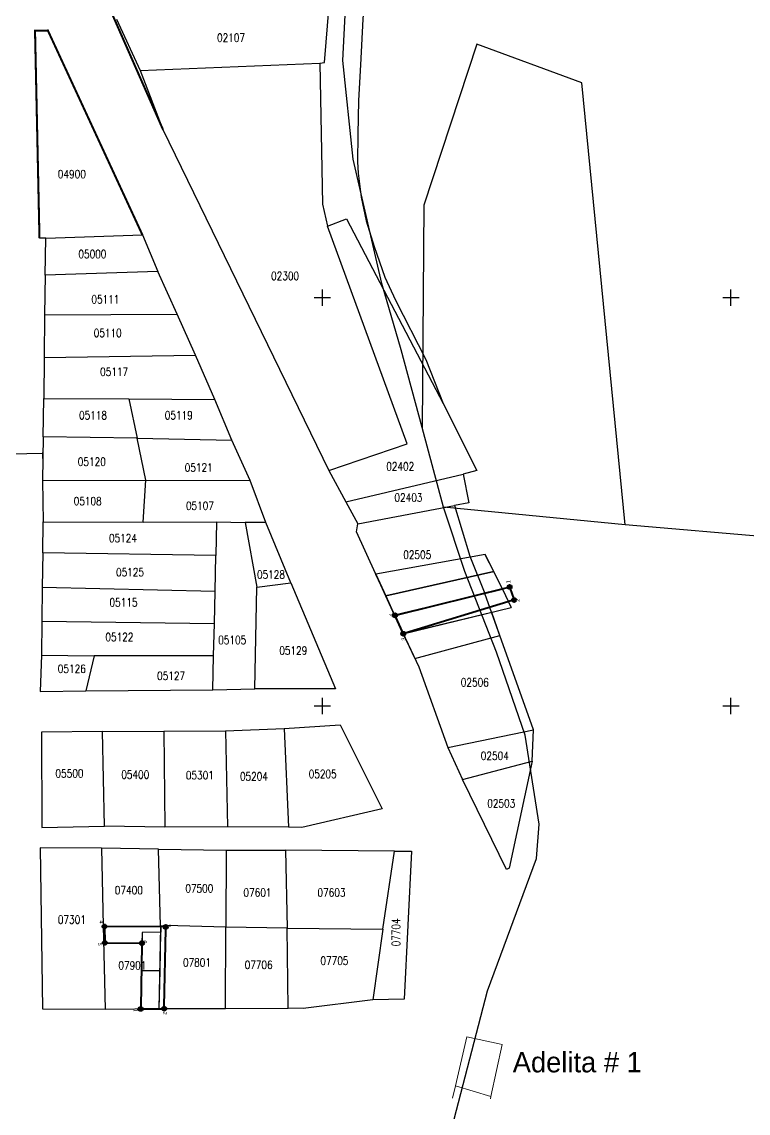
# Model space of a CAD drawing. Header units: metres. Extents: x 615331 to 657292, y 1301217 to 1321009.
# Drawn here: x 629549.1 to 629727, y 1319895.6 to 1320162.9 of the extents above; entities that cross this region are included whole.
import ezdxf
from ezdxf.enums import TextEntityAlignment as Align

# ---------------------------------------------------------------- set-up
doc = ezdxf.new("R2010")
doc.units = ezdxf.units.M
doc.header["$PDMODE"] = 32
doc.header["$PDSIZE"] = 0.5
for name, color, linetype in [('2', 1, 'Continuous'), ('42', 7, 'Continuous'), ('5', 7, 'Continuous'), ('7', 7, 'Continuous'), ('CVL_CUADCON_LIN', 8, 'Continuous')]:
    doc.layers.add(name, color=color, linetype=linetype)
for name, color, linetype, lineweight in [('Nivel 1', 7, 'Continuous', 0), ('Nivel 2', 7, 'Continuous', 0), ('Nivel 3', 7, 'Continuous', 0), ('Nivel 5', 7, 'Continuous', 0)]:
    doc.layers.add(name, color=color, linetype=linetype, lineweight=lineweight)
doc.styles.add('ROMANS', font='ROMANS', dxfattribs={"height": 0.2})
doc.styles.get("Standard").update_dxf_attribs({"font": 'arial.ttf'})
doc.styles.add('Style-INTL_ISO', font='INTL_ISO.shx')
doc.dimstyles.get("Standard").update_dxf_attribs({"dimtxt": 0.18, "dimasz": 0.18, "dimexe": 0.18, "dimexo": 0.0625, "dimgap": 0.09, "dimtad": 0, "dimtih": 1, "dimtoh": 1, "dimdec": 4, "dimzin": 0, "dimdsep": 46, "dimtxsty": 'Standard', "dimcen": 0.09, "dimadec": 0, "dimazin": 0, "dimtfac": 1, "dimtdec": 4, "dimtofl": 0, "dimtmove": 0, "dimatfit": 3, "dimfxl": 1, "dimtolj": 1, "dimtzin": 0, "dimarcsym": 0})

# ---------------------------------------------------------------- blocks, each defined once
blk = doc.blocks.new('COORD')
at = {"layer": '42', "color": 2, "linetype": 'Continuous'}
for p, q in [((-2, 0), (2, 0)), ((0, -2), (0, 2))]:
    blk.add_line(p, q, dxfattribs=at)
blk = doc.blocks.new('*D24')
at = {"color": 0, "linetype": 'Continuous', "lineweight": -2, "transparency": 16777216}
for p, q in [((629537.86, 1320055.55), (629537.82, 1320056.98)), ((629538.01, 1320056.81), (629545.51, 1320056.99)), ((629554.06, 1320057.2), (629546.56, 1320057.02)), ((629554.27, 1320055.95), (629554.24, 1320057.38))]:
    blk.add_line(p, q, dxfattribs=at)
at = {"color": 0, "linetype": 'Continuous', "transparency": 16777216}
for points in [[(629538, 1320056.84), (629538.01, 1320056.78), (629537.83, 1320056.8)], [(629554.06, 1320057.23), (629554.06, 1320057.17), (629554.24, 1320057.2)]]:
    blk.add_solid(points, dxfattribs=at)
at = {"layer": 'Defpoints', "color": 0, "linetype": 'Continuous', "transparency": 16777216}
for p in [(629554.24, 1320057.2), (629537.86, 1320055.49), (629554.27, 1320055.89)]:
    blk.add_point(p, dxfattribs=at)
at = {"color": 0, "linetype": 'Continuous', "transparency": 16777216, "insert": (629546.03, 1320057), "char_height": 0.18, "attachment_point": 5}
blk.add_mtext('\\A1;16.4205', dxfattribs=at)

msp = doc.modelspace()

# ---------------------------------------------------------------- linework, layer by layer
at = {"color": 6, "linetype": 'Continuous', "flags": 128}
msp.add_lwpolyline([(629635.78723, 1320027.64177), (629638.21112, 1320022.31755), (629664.65925, 1320028.22573), (629662.55467, 1320032.39462)], close=True, dxfattribs=at)
at = {"color": 4, "linetype": 'Continuous', "flags": 128}
for points in [[(629664.65925, 1320028.22573), (629662.55467, 1320032.39462)], [(629640.3864, 1320017.53941), (629638.21112, 1320022.31755)], [(629640.3864, 1320017.53941), (629666.82241, 1320023.94079)], [(629640.3864, 1320017.53941), (629665.8505, 1320023.70544)], [(629666.82241, 1320023.94079), (629668.94934, 1320019.41573)], [(629642.51334, 1320013.01435), (629668.94934, 1320019.41573)], [(629640.3864, 1320017.53941), (629642.51334, 1320013.01435)]]:
    msp.add_lwpolyline(points, dxfattribs=at)
at = {"color": 6, "linetype": 'Continuous', "flags": 128}
for points in [[(629664.65925, 1320028.22573), (629662.56369, 1320032.37677)], [(629638.21112, 1320022.31755), (629635.76652, 1320027.68727)], [(629638.21112, 1320022.31755), (629635.82867, 1320027.55075)]]:
    msp.add_lwpolyline(points, dxfattribs=at)
at = {"color": 2, "linetype": 'Continuous', "flags": 128}
msp.add_lwpolyline([(629638.21112, 1320022.31755), (629640.3864, 1320017.53941), (629666.82241, 1320023.94079), (629664.65925, 1320028.22573)], close=True, dxfattribs=at)
msp.add_lwpolyline([(629638.21112, 1320022.31755), (629640.3864, 1320017.53941), (629664.87858, 1320023.4701)], dxfattribs=at)
at = {"lineweight": 40}
for points in [[(629640.98036, 1320017.64349), (629668.06641, 1320024.35921)], [(629668.71438, 1320024.00664), (629669.49179, 1320021.74666)], [(629669.17609, 1320021.12828), (629642.99168, 1320013.15991)], [(629642.30905, 1320013.47071), (629640.69932, 1320017.06688)]]:
    msp.add_lwpolyline(points, dxfattribs=at)
at = {"color": 4, "linetype": 'Continuous', "flags": 128}
msp.add_lwpolyline([(629642.51334, 1320013.01435), (629645.37129, 1320006.93404), (629666.18659, 1320012.57101), (629664.16184, 1320018.25645)], close=True, dxfattribs=at)
at = {"color": 3}
for points in [[(629578.2117, 1319921.15141), (629583.9614, 1319921.21141), (629584.353, 1319941.20761), (629569.3535, 1319941.32731), (629569.44191, 1319937.36829), (629578.5325, 1319937.25281)], [(629583.1535, 1319941.21718), (629583.12824, 1319939.91529), (629578.5851, 1319939.89269), (629578.5325, 1319937.25281), (629569.44191, 1319937.36829), (629569.3535, 1319941.32731)], [(629578.39815, 1319930.50955), (629582.94781, 1319930.55712), (629583.12824, 1319939.91529), (629578.5851, 1319939.89269)], [(629578.2117, 1319921.15141), (629582.76147, 1319921.19889), (629582.94477, 1319930.55709), (629578.39815, 1319930.50955)]]:
    msp.add_lwpolyline(points, close=True, dxfattribs=at)
at = {"color": 6}
msp.add_lwpolyline([(629578.21172, 1319921.15145), (629583.96142, 1319921.21145), (629584.35302, 1319941.20765), (629569.35352, 1319941.32735), (629569.44282, 1319937.32835), (629578.53252, 1319937.25285)], close=True, dxfattribs=at)
at = {"color": 3}
msp.add_lwpolyline([(629582.76147, 1319921.19889), (629583.1535, 1319941.21718)], dxfattribs=at)
at = {"lineweight": 40}
for centre in [(629668.55174, 1320024.47945), (629669.65444, 1320021.27385), (629640.49504, 1320017.52325), (629642.51334, 1320013.01435)]:
    msp.add_circle(centre, 0.5, dxfattribs=at)
for p in [(629668.55174, 1320024.47945), (629669.65444, 1320021.27385), (629640.49504, 1320017.52325), (629642.51334, 1320013.01435)]:
    msp.add_point(p)
at = {"layer": '2', "color": 1, "linetype": 'Continuous'}
for p, q in [((629623.2244, 1320152.91041), (629624.3554, 1320166.91041)), ((629572.2674, 1320163.54141), (629578.0514, 1320150.95941)), ((629578.0514, 1320150.95941), (629622.0554, 1320152.75641)), ((629622.0554, 1320152.75641), (629623.2244, 1320152.91041)), ((629622.0554, 1320152.75641), (629622.7604, 1320118.24141)), ((629578.0514, 1320150.95941), (629583.6754, 1320136.48441)), ((629583.6754, 1320136.48441), (629624.2914, 1320052.99741)), ((629622.7604, 1320118.24141), (629623.9554, 1320112.81641)), ((629623.9554, 1320112.81641), (629628.5864, 1320114.62541)), ((629643.4734, 1320059.48941), (629623.9554, 1320112.81641)), ((629628.5864, 1320114.62541), (629652.3074, 1320069.38241)), ((629555.0024, 1320109.88641), (629578.6294, 1320110.71541)), ((629578.6294, 1320110.71541), (629582.3984, 1320101.71341)), ((629554.8084, 1320100.82041), (629555.0024, 1320109.88641)), ((629554.8084, 1320100.82041), (629554.6634, 1320091.15741)), ((629582.3984, 1320101.71341), (629554.8084, 1320100.82041)), ((629587.1264, 1320091.27041), (629582.3984, 1320101.71341)), ((629554.6634, 1320091.15741), (629587.1264, 1320091.27041)), ((629591.6024, 1320081.27441), (629587.1264, 1320091.27041)), ((629554.6634, 1320091.15741), (629554.5644, 1320080.69641)), ((629554.5644, 1320080.69641), (629554.5184, 1320070.63541)), ((629554.5644, 1320080.69641), (629591.6024, 1320081.27441)), ((629596.3784, 1320070.38241), (629591.6024, 1320081.27441)), ((629554.3744, 1320061.27041), (629554.5184, 1320070.63541)), ((629554.5184, 1320070.63541), (629575.3474, 1320070.55841)), ((629575.3474, 1320070.55841), (629577.3864, 1320060.90241)), ((629575.3474, 1320070.55841), (629596.3784, 1320070.38241)), ((629600.5494, 1320060.43541), (629596.3784, 1320070.38241)), ((629652.3074, 1320069.38241), (629660.5134, 1320052.97341)), ((629652.39723, 1320044.00708), (629647.17823, 1320063.54808)), ((629554.3744, 1320061.27041), (629554.1724, 1320050.51141)), ((629577.3864, 1320060.90241), (629554.3744, 1320061.27041)), ((629577.3864, 1320060.90241), (629600.5494, 1320060.43541)), ((629579.4724, 1320050.64941), (629577.3864, 1320060.90241)), ((629605.0264, 1320050.53941), (629600.5494, 1320060.43541)), ((629624.2914, 1320052.99741), (629643.4734, 1320059.48941)), ((629624.2914, 1320052.99741), (629628.4224, 1320045.29141)), ((629628.4224, 1320045.29141), (629657.2074, 1320052.11541)), ((629660.5134, 1320052.97341), (629657.2074, 1320052.11541)), ((629657.2074, 1320052.11541), (629658.5474, 1320045.09741)), ((629554.1724, 1320050.51141), (629579.4724, 1320050.64941)), ((629554.1724, 1320050.51141), (629554.3294, 1320040.40041)), ((629578.8164, 1320040.33641), (629579.4724, 1320050.64941)), ((629579.4724, 1320050.64941), (629605.0264, 1320050.53941)), ((629608.8914, 1320040.29141), (629605.0264, 1320050.53941)), ((629628.4224, 1320045.29141), (629631.3944, 1320039.92241)), ((629631.3944, 1320039.92241), (629655.0894, 1320044.43741)), ((629696.88323, 1320039.71808), (629652.39723, 1320044.00708)), ((629658.5474, 1320045.09741), (629655.0894, 1320044.43741)), ((629655.0894, 1320044.43741), (629658.7924, 1320031.99841)), ((629554.2444, 1320032.82941), (629554.3294, 1320040.40041)), ((629554.3294, 1320040.40041), (629578.8164, 1320040.33641)), ((629578.8164, 1320040.33641), (629596.8004, 1320040.39941)), ((629596.8004, 1320040.39941), (629596.6104, 1320032.17941)), ((629596.8004, 1320040.39941), (629603.8104, 1320040.22441)), ((629608.8914, 1320040.29141), (629603.8104, 1320040.22441)), ((629603.8104, 1320040.22441), (629606.6844, 1320024.39541)), ((629614.9704, 1320025.51941), (629608.8914, 1320040.29141)), ((629631.0814, 1320037.97841), (629631.3944, 1320039.92241)), ((629640.3864, 1320017.53941), (629631.0814, 1320037.97841)), ((630974.69323, 1319927.96008), (629696.88323, 1320039.71808)), ((629554.2444, 1320032.82941), (629554.0534, 1320024.46041)), ((629596.6104, 1320032.17941), (629554.2444, 1320032.82941)), ((629596.4184, 1320023.46241), (629596.6104, 1320032.17941)), ((629658.7924, 1320031.99841), (629662.5094, 1320022.89641)), ((629554.0534, 1320024.46041), (629554.0154, 1320016.09241)), ((629554.0534, 1320024.46041), (629596.4184, 1320023.46241)), ((629606.6844, 1320024.39541), (629614.9704, 1320025.51941)), ((629596.2804, 1320015.49241), (629596.4184, 1320023.46241)), ((629606.1644, 1319999.53841), (629606.6844, 1320024.39541)), ((629662.5094, 1320022.89641), (629640.3864, 1320017.53941)), ((629674.3974, 1319989.51541), (629662.5094, 1320022.89641)), ((629640.3864, 1320017.53941), (629646.3234, 1320004.90841)), ((629554.0154, 1320016.09241), (629553.9264, 1320007.77441)), ((629554.0154, 1320016.09241), (629596.2804, 1320015.49241)), ((629596.0414, 1320007.62241), (629596.2804, 1320015.49241)), ((629553.9264, 1320007.77441), (629566.8294, 1320007.61941)), ((629566.8294, 1320007.61941), (629564.7584, 1319999.04541)), ((629596.0414, 1320007.62241), (629566.8294, 1320007.61941)), ((629595.8504, 1319999.30341), (629596.0414, 1320007.62241)), ((629646.3234, 1320004.90841), (629653.4464, 1319985.15941)), ((629564.7584, 1319999.04541), (629595.8504, 1319999.30341)), ((629595.8504, 1319999.30341), (629606.1644, 1319999.53841)), ((629598.9544, 1319989.25241), (629613.3344, 1319989.85041)), ((629613.3344, 1319989.85041), (629614.3924, 1319965.64741)), ((629568.8784, 1319989.04841), (629583.9164, 1319989.15041)), ((629569.3314, 1319965.88841), (629568.8784, 1319989.04841)), ((629583.9164, 1319989.15041), (629598.9544, 1319989.25241)), ((629583.9164, 1319989.15041), (629584.1644, 1319965.69141)), ((629598.9544, 1319989.25241), (629599.4564, 1319965.74441)), ((629653.4464, 1319985.15941), (629674.3974, 1319989.51541)), ((629674.0574, 1319981.84341), (629674.3974, 1319989.51541)), ((629653.4464, 1319985.15941), (629657.0184, 1319977.35141)), ((629657.0184, 1319977.35141), (629674.0574, 1319981.84341)), ((629584.1644, 1319965.69141), (629569.3314, 1319965.88841)), ((629599.4564, 1319965.74441), (629584.1644, 1319965.69141)), ((629614.3924, 1319965.64741), (629599.4564, 1319965.74441)), ((629568.5954, 1319960.50641), (629569.0674, 1319941.53141)), ((629582.6154, 1319960.25641), (629568.5954, 1319960.50641)), ((629583.0884, 1319941.43041), (629582.6154, 1319960.25641)), ((629582.6154, 1319960.25641), (629599.1254, 1319960.01541)), ((629599.1254, 1319960.01541), (629599.0394, 1319941.13741)), ((629599.1254, 1319960.01541), (629613.7054, 1319960.01641)), ((629613.7054, 1319960.01641), (629614.0754, 1319940.89141)), ((629640.3254, 1319959.81041), (629613.7054, 1319960.01641)), ((629637.4944, 1319940.67341), (629640.3254, 1319959.81041)), ((629663.13923, 1319925.61508), (629675.10423, 1319957.97608)), ((629569.0674, 1319941.53141), (629583.0884, 1319941.43041)), ((629569.0674, 1319941.53141), (629569.4814, 1319921.06041)), ((629584.3594, 1319941.53441), (629583.0884, 1319941.43041)), ((629583.9614, 1319921.21141), (629584.3594, 1319941.53441)), ((629599.0394, 1319941.13741), (629584.3594, 1319941.53441)), ((629598.9984, 1319921.21341), (629599.0394, 1319941.13741)), ((629614.0754, 1319940.89141), (629599.0394, 1319941.13741)), ((629614.3424, 1319921.36641), (629614.0754, 1319940.89141)), ((629614.0754, 1319940.89141), (629637.4944, 1319940.67341)), ((629637.4944, 1319940.67341), (629635.0784, 1319923.38141)), ((629654.97923, 1319894.15308), (629663.13923, 1319925.61508)), ((629635.0784, 1319923.38141), (629617.9994, 1319921.23041)), ((629569.4814, 1319921.06041), (629583.9614, 1319921.21141)), ((629583.9614, 1319921.21141), (629598.9984, 1319921.21341)), ((629598.9984, 1319921.21341), (629614.3424, 1319921.36641)), ((629617.9994, 1319921.23041), (629614.3424, 1319921.36641))]:
    msp.add_line(p, q, dxfattribs=at)
for points in [[(629647.17823, 1320063.54808), (629641.96423, 1320082.58008), (629637.27623, 1320098.81908), (629630.20323, 1320129.27908), (629627.74623, 1320153.41308), (629628.85923, 1320175.79108), (629635.24123, 1320207.35408), (629644.43823, 1320236.13908), (629653.64823, 1320262.89108), (629659.85023, 1320284.03008), (629672.06423, 1320317.15608), (629683.99023, 1320355.11008), (629698.16823, 1320397.90908), (629718.37523, 1320450.40608), (629778.20423, 1320611.96108)], [(629638.7334, 1320244.96141), (629650.6264, 1320246.09841), (629646.5564, 1320233.68241), (629643.8734, 1320224.65741), (629641.1324, 1320214.13841), (629638.7014, 1320204.51641), (629636.5144, 1320192.85341), (629635.2034, 1320184.08241), (629633.8424, 1320175.26141), (629633.2124, 1320170.82641), (629632.6204, 1320163.55241), (629632.0614, 1320152.34341), (629631.5134, 1320143.57541), (629631.4244, 1320135.25641), (629631.2924, 1320128.58141), (629631.4314, 1320125.79241), (629632.2174, 1320119.91841), (629633.4104, 1320114.14441), (629635.3634, 1320107.87541), (629637.9704, 1320100.36341), (629640.6374, 1320094.69441), (629648.0394, 1320080.17541), (629652.3074, 1320069.38241)], [(629555.0024, 1320109.88641), (629553.4284, 1320109.93041), (629552.3394, 1320160.73241), (629555.4894, 1320160.74341), (629578.6294, 1320110.71541)], [(629696.88323, 1320039.71808), (629686.21323, 1320147.94308), (629660.48823, 1320157.43708), (629647.55723, 1320117.95108), (629647.17823, 1320063.54808)], [(629675.10423, 1319957.97608), (629675.80723, 1319966.37008), (629672.35123, 1319988.21008), (629665.34923, 1320008.50108), (629657.58823, 1320028.28008), (629652.39723, 1320044.00708)], [(629614.9704, 1320025.51941), (629625.8764, 1319999.55741), (629606.1644, 1319999.53841)], [(629553.9264, 1320007.77441), (629553.6314, 1319998.85741), (629564.7584, 1319999.04541)], [(629613.3344, 1319989.85041), (629627.0554, 1319990.74541), (629637.3754, 1319970.16041), (629617.6434, 1319965.60841), (629614.3924, 1319965.64741)], [(629568.8784, 1319989.04841), (629553.8904, 1319988.89641), (629554.0384, 1319965.58641), (629569.3314, 1319965.88841)], [(629674.0574, 1319981.84341), (629668.4514, 1319955.62441), (629667.7894, 1319955.27341), (629657.0184, 1319977.35141)], [(629568.5954, 1319960.50641), (629553.6084, 1319960.55441), (629554.1904, 1319921.15741), (629569.4814, 1319921.06041)], [(629640.3254, 1319959.81041), (629644.5424, 1319959.77541), (629642.6994, 1319923.55741), (629635.0784, 1319923.38141)]]:
    msp.add_lwpolyline(points, dxfattribs=at)
at = {"layer": 'CVL_CUADCON_LIN', "color": 2, "ltscale": 0.5, "const_width": 0.5, "flags": 128}
for points in [[(629560.43472, 1320189.30704), (629583.6754, 1320136.48441)], [(629578.6294, 1320110.71541), (629555.4894, 1320160.74341), (629552.3394, 1320160.73241), (629553.4284, 1320109.93041)]]:
    msp.add_lwpolyline(points, dxfattribs=at)
at = {"layer": 'CVL_CUADCON_LIN', "color": 2, "ltscale": 0.5, "flags": 128}
msp.add_lwpolyline([(629668.55174, 1320024.47945), (629669.65444, 1320021.27385), (629642.51334, 1320013.01435), (629640.49504, 1320017.52325)], close=True, dxfattribs=at)
at = {"layer": 'CVL_CUADCON_LIN', "color": 2, "lineweight": 40, "ltscale": 0.5, "flags": 128}
for points in [[(629569.36467, 1319940.82743), (629569.43164, 1319937.82818)], [(629583.85302, 1319941.2116), (629569.85349, 1319941.32332)], [(629583.97119, 1319921.71131), (629584.34321, 1319940.7077)], [(629569.94279, 1319937.32416), (629578.03252, 1319937.25696)], [(629578.52254, 1319936.75291), (629578.22166, 1319921.65131)], [(629578.71168, 1319921.15662), (629583.46143, 1319921.20619)]]:
    msp.add_lwpolyline(points, dxfattribs=at)
at = {"layer": 'CVL_CUADCON_LIN', "color": 2, "lineweight": 40, "ltscale": 0.5}
for centre in [(629569.3535, 1319941.32731), (629584.353, 1319941.20761), (629569.4428, 1319937.32831), (629578.5325, 1319937.25281), (629578.2117, 1319921.15141), (629583.9614, 1319921.21141)]:
    msp.add_circle(centre, 0.5, dxfattribs=at)
at = {"layer": 'CVL_CUADCON_LIN', "color": 2, "ltscale": 0.5}
for p in [(629569.3535, 1319941.32731), (629584.353, 1319941.20761), (629569.4428, 1319937.32831), (629578.5325, 1319937.25281), (629578.2117, 1319921.15141), (629583.9614, 1319921.21141)]:
    msp.add_point(p, dxfattribs=at)
at = {"layer": 'Nivel 1', "color": 1, "linetype": 'Continuous', "lineweight": 13}
for p, q in [((629655.2914, 1319902.32941), (629658.0964, 1319914.31841)), ((629655.2914, 1319902.32941), (629658.0964, 1319914.31841)), ((629658.0964, 1319914.31841), (629666.0204, 1319912.56241)), ((629658.0964, 1319914.31841), (629666.0204, 1319912.56241)), ((629666.7154, 1319912.40941), (629663.9904, 1319899.73441)), ((629666.7154, 1319912.40941), (629663.9904, 1319899.73441)), ((629666.0204, 1319912.56241), (629666.7154, 1319912.40941)), ((629666.0204, 1319912.56241), (629666.7154, 1319912.40941)), ((629654.6004, 1319899.27241), (629655.2914, 1319902.32941)), ((629654.6004, 1319899.27241), (629655.2914, 1319902.32941)), ((629663.9904, 1319899.73441), (629655.2914, 1319902.32941)), ((629663.9904, 1319899.73441), (629655.2914, 1319902.32941)), ((629663.9904, 1319899.73441), (629663.8904, 1319899.14141)), ((629663.9904, 1319899.73441), (629663.8904, 1319899.14141))]:
    msp.add_line(p, q, dxfattribs=at)
at = {"layer": 'Nivel 2', "color": 1, "linetype": 'Continuous', "lineweight": -3}
for p, q in [((629623.2244, 1320152.91041), (629624.3554, 1320166.91041)), ((629623.2244, 1320152.91041), (629624.3554, 1320166.91041)), ((629572.2674, 1320163.54141), (629578.0514, 1320150.95941)), ((629572.2674, 1320163.54141), (629578.0514, 1320150.95941)), ((629578.0514, 1320150.95941), (629622.0554, 1320152.75641)), ((629578.0514, 1320150.95941), (629622.0554, 1320152.75641)), ((629622.0554, 1320152.75641), (629623.2244, 1320152.91041)), ((629622.0554, 1320152.75641), (629623.2244, 1320152.91041)), ((629622.0554, 1320152.75641), (629622.7604, 1320118.24141)), ((629622.0554, 1320152.75641), (629622.7604, 1320118.24141)), ((629578.0514, 1320150.95941), (629583.6754, 1320136.48441)), ((629578.0514, 1320150.95941), (629583.6754, 1320136.48441)), ((629583.6754, 1320136.48441), (629624.2914, 1320052.99741)), ((629583.6754, 1320136.48441), (629624.2914, 1320052.99741)), ((629622.7604, 1320118.24141), (629623.9554, 1320112.81641)), ((629622.7604, 1320118.24141), (629623.9554, 1320112.81641)), ((629623.9554, 1320112.81641), (629628.5864, 1320114.62541)), ((629623.9554, 1320112.81641), (629628.5864, 1320114.62541)), ((629643.4734, 1320059.48941), (629623.9554, 1320112.81641)), ((629643.4734, 1320059.48941), (629623.9554, 1320112.81641)), ((629628.5864, 1320114.62541), (629652.3074, 1320069.38241)), ((629628.5864, 1320114.62541), (629652.3074, 1320069.38241)), ((629555.0024, 1320109.88641), (629578.6294, 1320110.71541)), ((629555.0024, 1320109.88641), (629578.6294, 1320110.71541)), ((629578.6294, 1320110.71541), (629582.3984, 1320101.71341)), ((629578.6294, 1320110.71541), (629582.3984, 1320101.71341)), ((629554.8084, 1320100.82041), (629555.0024, 1320109.88641)), ((629554.8084, 1320100.82041), (629555.0024, 1320109.88641)), ((629554.8084, 1320100.82041), (629554.6634, 1320091.15741)), ((629554.8084, 1320100.82041), (629554.6634, 1320091.15741)), ((629582.3984, 1320101.71341), (629554.8084, 1320100.82041)), ((629582.3984, 1320101.71341), (629554.8084, 1320100.82041)), ((629587.1264, 1320091.27041), (629582.3984, 1320101.71341)), ((629587.1264, 1320091.27041), (629582.3984, 1320101.71341)), ((629554.6634, 1320091.15741), (629587.1264, 1320091.27041)), ((629554.6634, 1320091.15741), (629587.1264, 1320091.27041)), ((629591.6024, 1320081.27441), (629587.1264, 1320091.27041)), ((629591.6024, 1320081.27441), (629587.1264, 1320091.27041)), ((629554.6634, 1320091.15741), (629554.5644, 1320080.69641)), ((629554.6634, 1320091.15741), (629554.5644, 1320080.69641)), ((629554.5644, 1320080.69641), (629554.5184, 1320070.63541)), ((629554.5644, 1320080.69641), (629554.5184, 1320070.63541)), ((629554.5644, 1320080.69641), (629591.6024, 1320081.27441)), ((629554.5644, 1320080.69641), (629591.6024, 1320081.27441)), ((629596.3784, 1320070.38241), (629591.6024, 1320081.27441)), ((629596.3784, 1320070.38241), (629591.6024, 1320081.27441)), ((629554.3744, 1320061.27041), (629554.5184, 1320070.63541)), ((629554.3744, 1320061.27041), (629554.5184, 1320070.63541)), ((629554.5184, 1320070.63541), (629575.3474, 1320070.55841)), ((629554.5184, 1320070.63541), (629575.3474, 1320070.55841)), ((629575.3474, 1320070.55841), (629596.3784, 1320070.38241)), ((629575.3474, 1320070.55841), (629577.3864, 1320060.90241)), ((629575.3474, 1320070.55841), (629596.3784, 1320070.38241)), ((629575.3474, 1320070.55841), (629577.3864, 1320060.90241)), ((629600.5494, 1320060.43541), (629596.3784, 1320070.38241)), ((629600.5494, 1320060.43541), (629596.3784, 1320070.38241)), ((629652.3074, 1320069.38241), (629660.5134, 1320052.97341)), ((629652.3074, 1320069.38241), (629660.5134, 1320052.97341)), ((629554.3744, 1320061.27041), (629554.1724, 1320050.51141)), ((629554.3744, 1320061.27041), (629554.1724, 1320050.51141)), ((629577.3864, 1320060.90241), (629554.3744, 1320061.27041)), ((629577.3864, 1320060.90241), (629554.3744, 1320061.27041)), ((629579.4724, 1320050.64941), (629577.3864, 1320060.90241)), ((629577.3864, 1320060.90241), (629600.5494, 1320060.43541)), ((629579.4724, 1320050.64941), (629577.3864, 1320060.90241)), ((629577.3864, 1320060.90241), (629600.5494, 1320060.43541)), ((629605.0264, 1320050.53941), (629600.5494, 1320060.43541)), ((629605.0264, 1320050.53941), (629600.5494, 1320060.43541)), ((629624.2914, 1320052.99741), (629643.4734, 1320059.48941)), ((629624.2914, 1320052.99741), (629643.4734, 1320059.48941)), ((629624.2914, 1320052.99741), (629628.4224, 1320045.29141)), ((629624.2914, 1320052.99741), (629628.4224, 1320045.29141)), ((629628.4224, 1320045.29141), (629657.2074, 1320052.11541)), ((629628.4224, 1320045.29141), (629657.2074, 1320052.11541)), ((629660.5134, 1320052.97341), (629657.2074, 1320052.11541)), ((629660.5134, 1320052.97341), (629657.2074, 1320052.11541)), ((629657.2074, 1320052.11541), (629658.5474, 1320045.09741)), ((629657.2074, 1320052.11541), (629658.5474, 1320045.09741)), ((629554.1724, 1320050.51141), (629579.4724, 1320050.64941)), ((629554.1724, 1320050.51141), (629579.4724, 1320050.64941)), ((629554.1724, 1320050.51141), (629554.3294, 1320040.40041)), ((629554.1724, 1320050.51141), (629554.3294, 1320040.40041)), ((629578.8164, 1320040.33641), (629579.4724, 1320050.64941)), ((629578.8164, 1320040.33641), (629579.4724, 1320050.64941)), ((629579.4724, 1320050.64941), (629605.0264, 1320050.53941)), ((629579.4724, 1320050.64941), (629605.0264, 1320050.53941)), ((629608.8914, 1320040.29141), (629605.0264, 1320050.53941)), ((629608.8914, 1320040.29141), (629605.0264, 1320050.53941)), ((629628.4224, 1320045.29141), (629631.3944, 1320039.92241)), ((629628.4224, 1320045.29141), (629631.3944, 1320039.92241)), ((629631.3944, 1320039.92241), (629655.0894, 1320044.43741)), ((629631.3944, 1320039.92241), (629655.0894, 1320044.43741)), ((629658.5474, 1320045.09741), (629655.0894, 1320044.43741)), ((629658.5474, 1320045.09741), (629655.0894, 1320044.43741)), ((629655.0894, 1320044.43741), (629658.7924, 1320031.99841)), ((629655.0894, 1320044.43741), (629658.7924, 1320031.99841)), ((629554.2444, 1320032.82941), (629554.3294, 1320040.40041)), ((629554.2444, 1320032.82941), (629554.3294, 1320040.40041)), ((629554.3294, 1320040.40041), (629578.8164, 1320040.33641)), ((629554.3294, 1320040.40041), (629578.8164, 1320040.33641)), ((629578.8164, 1320040.33641), (629596.8004, 1320040.39941)), ((629578.8164, 1320040.33641), (629596.8004, 1320040.39941)), ((629596.8004, 1320040.39941), (629596.6104, 1320032.17941)), ((629596.8004, 1320040.39941), (629596.6104, 1320032.17941)), ((629596.8004, 1320040.39941), (629603.8104, 1320040.22441)), ((629596.8004, 1320040.39941), (629603.8104, 1320040.22441)), ((629608.8914, 1320040.29141), (629603.8104, 1320040.22441)), ((629608.8914, 1320040.29141), (629603.8104, 1320040.22441)), ((629603.8104, 1320040.22441), (629606.6844, 1320024.39541)), ((629603.8104, 1320040.22441), (629606.6844, 1320024.39541)), ((629614.9704, 1320025.51941), (629608.8914, 1320040.29141)), ((629614.9704, 1320025.51941), (629608.8914, 1320040.29141)), ((629631.0814, 1320037.97841), (629631.3944, 1320039.92241)), ((629631.0814, 1320037.97841), (629631.3944, 1320039.92241)), ((629640.3864, 1320017.53941), (629631.0814, 1320037.97841)), ((629640.3864, 1320017.53941), (629631.0814, 1320037.97841)), ((629554.2444, 1320032.82941), (629554.0534, 1320024.46041)), ((629554.2444, 1320032.82941), (629554.0534, 1320024.46041)), ((629596.6104, 1320032.17941), (629554.2444, 1320032.82941)), ((629596.6104, 1320032.17941), (629554.2444, 1320032.82941)), ((629596.4184, 1320023.46241), (629596.6104, 1320032.17941)), ((629596.4184, 1320023.46241), (629596.6104, 1320032.17941)), ((629658.7924, 1320031.99841), (629662.5094, 1320022.89641)), ((629554.0534, 1320024.46041), (629554.0154, 1320016.09241)), ((629554.0534, 1320024.46041), (629554.0154, 1320016.09241)), ((629554.0534, 1320024.46041), (629596.4184, 1320023.46241)), ((629554.0534, 1320024.46041), (629596.4184, 1320023.46241)), ((629606.6844, 1320024.39541), (629614.9704, 1320025.51941)), ((629606.6844, 1320024.39541), (629614.9704, 1320025.51941)), ((629596.2804, 1320015.49241), (629596.4184, 1320023.46241)), ((629596.2804, 1320015.49241), (629596.4184, 1320023.46241)), ((629606.1644, 1319999.53841), (629606.6844, 1320024.39541)), ((629606.1644, 1319999.53841), (629606.6844, 1320024.39541)), ((629662.5094, 1320022.89641), (629640.3864, 1320017.53941)), ((629662.5094, 1320022.89641), (629640.3864, 1320017.53941)), ((629674.3974, 1319989.51541), (629662.5094, 1320022.89641)), ((629674.3974, 1319989.51541), (629662.5094, 1320022.89641)), ((629640.3864, 1320017.53941), (629646.3234, 1320004.90841)), ((629640.3864, 1320017.53941), (629646.3234, 1320004.90841)), ((629554.0154, 1320016.09241), (629553.9264, 1320007.77441)), ((629554.0154, 1320016.09241), (629553.9264, 1320007.77441)), ((629554.0154, 1320016.09241), (629596.2804, 1320015.49241)), ((629554.0154, 1320016.09241), (629596.2804, 1320015.49241)), ((629596.0414, 1320007.62241), (629596.2804, 1320015.49241)), ((629596.0414, 1320007.62241), (629596.2804, 1320015.49241)), ((629553.9264, 1320007.77441), (629566.8294, 1320007.61941)), ((629553.9264, 1320007.77441), (629566.8294, 1320007.61941)), ((629566.8294, 1320007.61941), (629564.7584, 1319999.04541)), ((629566.8294, 1320007.61941), (629564.7584, 1319999.04541)), ((629596.0414, 1320007.62241), (629566.8294, 1320007.61941)), ((629596.0414, 1320007.62241), (629566.8294, 1320007.61941)), ((629595.8504, 1319999.30341), (629596.0414, 1320007.62241)), ((629595.8504, 1319999.30341), (629596.0414, 1320007.62241)), ((629646.3234, 1320004.90841), (629653.4464, 1319985.15941)), ((629646.3234, 1320004.90841), (629653.4464, 1319985.15941)), ((629564.7584, 1319999.04541), (629595.8504, 1319999.30341)), ((629564.7584, 1319999.04541), (629595.8504, 1319999.30341)), ((629595.8504, 1319999.30341), (629606.1644, 1319999.53841)), ((629595.8504, 1319999.30341), (629606.1644, 1319999.53841)), ((629598.9544, 1319989.25241), (629613.3344, 1319989.85041)), ((629598.9544, 1319989.25241), (629613.3344, 1319989.85041)), ((629613.3344, 1319989.85041), (629614.3924, 1319965.64741)), ((629613.3344, 1319989.85041), (629614.3924, 1319965.64741)), ((629568.8784, 1319989.04841), (629583.9164, 1319989.15041)), ((629568.8784, 1319989.04841), (629583.9164, 1319989.15041)), ((629569.3314, 1319965.88841), (629568.8784, 1319989.04841)), ((629569.3314, 1319965.88841), (629568.8784, 1319989.04841)), ((629583.9164, 1319989.15041), (629598.9544, 1319989.25241)), ((629583.9164, 1319989.15041), (629598.9544, 1319989.25241)), ((629583.9164, 1319989.15041), (629584.1644, 1319965.69141)), ((629583.9164, 1319989.15041), (629584.1644, 1319965.69141)), ((629598.9544, 1319989.25241), (629599.4564, 1319965.74441)), ((629598.9544, 1319989.25241), (629599.4564, 1319965.74441)), ((629653.4464, 1319985.15941), (629674.3974, 1319989.51541)), ((629653.4464, 1319985.15941), (629674.3974, 1319989.51541)), ((629674.0574, 1319981.84341), (629674.3974, 1319989.51541)), ((629674.0574, 1319981.84341), (629674.3974, 1319989.51541)), ((629653.4464, 1319985.15941), (629657.0184, 1319977.35141)), ((629653.4464, 1319985.15941), (629657.0184, 1319977.35141)), ((629657.0184, 1319977.35141), (629674.0574, 1319981.84341)), ((629657.0184, 1319977.35141), (629674.0574, 1319981.84341)), ((629584.1644, 1319965.69141), (629569.3314, 1319965.88841)), ((629584.1644, 1319965.69141), (629569.3314, 1319965.88841)), ((629599.4564, 1319965.74441), (629584.1644, 1319965.69141)), ((629599.4564, 1319965.74441), (629584.1644, 1319965.69141)), ((629614.3924, 1319965.64741), (629599.4564, 1319965.74441)), ((629614.3924, 1319965.64741), (629599.4564, 1319965.74441)), ((629582.6154, 1319960.25641), (629568.5954, 1319960.50641)), ((629568.5954, 1319960.50641), (629569.0674, 1319941.53141)), ((629582.6154, 1319960.25641), (629568.5954, 1319960.50641)), ((629568.5954, 1319960.50641), (629569.0674, 1319941.53141)), ((629582.6154, 1319960.25641), (629599.1254, 1319960.01541)), ((629583.0884, 1319941.43041), (629582.6154, 1319960.25641)), ((629582.6154, 1319960.25641), (629599.1254, 1319960.01541)), ((629583.0884, 1319941.43041), (629582.6154, 1319960.25641)), ((629599.1254, 1319960.01541), (629599.0394, 1319941.13741)), ((629599.1254, 1319960.01541), (629599.0394, 1319941.13741)), ((629599.1254, 1319960.01541), (629613.7054, 1319960.01641)), ((629599.1254, 1319960.01541), (629613.7054, 1319960.01641)), ((629640.3254, 1319959.81041), (629613.7054, 1319960.01641)), ((629613.7054, 1319960.01641), (629614.0754, 1319940.89141)), ((629640.3254, 1319959.81041), (629613.7054, 1319960.01641)), ((629613.7054, 1319960.01641), (629614.0754, 1319940.89141)), ((629637.4944, 1319940.67341), (629640.3254, 1319959.81041)), ((629637.4944, 1319940.67341), (629640.3254, 1319959.81041)), ((629569.0674, 1319941.53141), (629569.4814, 1319921.06041)), ((629569.0674, 1319941.53141), (629583.0884, 1319941.43041)), ((629569.0674, 1319941.53141), (629569.4814, 1319921.06041)), ((629569.0674, 1319941.53141), (629583.0884, 1319941.43041)), ((629584.3594, 1319941.53441), (629583.0884, 1319941.43041)), ((629584.3594, 1319941.53441), (629583.0884, 1319941.43041)), ((629583.9614, 1319921.21141), (629584.3594, 1319941.53441)), ((629583.9614, 1319921.21141), (629584.3594, 1319941.53441)), ((629599.0394, 1319941.13741), (629584.3594, 1319941.53441)), ((629599.0394, 1319941.13741), (629584.3594, 1319941.53441)), ((629598.9984, 1319921.21341), (629599.0394, 1319941.13741)), ((629598.9984, 1319921.21341), (629599.0394, 1319941.13741)), ((629614.0754, 1319940.89141), (629599.0394, 1319941.13741)), ((629614.0754, 1319940.89141), (629599.0394, 1319941.13741)), ((629614.0754, 1319940.89141), (629637.4944, 1319940.67341)), ((629614.3424, 1319921.36641), (629614.0754, 1319940.89141)), ((629614.0754, 1319940.89141), (629637.4944, 1319940.67341)), ((629614.3424, 1319921.36641), (629614.0754, 1319940.89141)), ((629637.4944, 1319940.67341), (629635.0784, 1319923.38141)), ((629637.4944, 1319940.67341), (629635.0784, 1319923.38141)), ((629635.0784, 1319923.38141), (629617.9994, 1319921.23041)), ((629635.0784, 1319923.38141), (629617.9994, 1319921.23041)), ((629569.4814, 1319921.06041), (629583.9614, 1319921.21141)), ((629569.4814, 1319921.06041), (629583.9614, 1319921.21141)), ((629583.9614, 1319921.21141), (629598.9984, 1319921.21341)), ((629583.9614, 1319921.21141), (629598.9984, 1319921.21341)), ((629598.9984, 1319921.21341), (629614.3424, 1319921.36641)), ((629598.9984, 1319921.21341), (629614.3424, 1319921.36641)), ((629617.9994, 1319921.23041), (629614.3424, 1319921.36641)), ((629617.9994, 1319921.23041), (629614.3424, 1319921.36641))]:
    msp.add_line(p, q, dxfattribs=at)
at = {"layer": 'Nivel 2', "color": 1, "linetype": 'Continuous', "lineweight": -3, "flags": 128}
for points in [[(629638.7334, 1320244.96141), (629650.6264, 1320246.09841), (629646.5564, 1320233.68241), (629643.8734, 1320224.65741), (629641.1324, 1320214.13841), (629638.7014, 1320204.51641), (629636.5144, 1320192.85341), (629635.2034, 1320184.08241), (629633.8424, 1320175.26141), (629633.2124, 1320170.82641), (629632.6204, 1320163.55241), (629632.0614, 1320152.34341), (629631.5134, 1320143.57541), (629631.4244, 1320135.25641), (629631.2924, 1320128.58141), (629631.4314, 1320125.79241), (629632.2174, 1320119.91841), (629633.4104, 1320114.14441), (629635.3634, 1320107.87541), (629637.9704, 1320100.36341), (629640.6374, 1320094.69441), (629648.0394, 1320080.17541), (629652.3074, 1320069.38241)], [(629638.7334, 1320244.96141), (629650.6264, 1320246.09841), (629646.5564, 1320233.68241), (629643.8734, 1320224.65741), (629641.1324, 1320214.13841), (629638.7014, 1320204.51641), (629636.5144, 1320192.85341), (629635.2034, 1320184.08241), (629633.8424, 1320175.26141), (629633.2124, 1320170.82641), (629632.6204, 1320163.55241), (629632.0614, 1320152.34341), (629631.5134, 1320143.57541), (629631.4244, 1320135.25641), (629631.2924, 1320128.58141), (629631.4314, 1320125.79241), (629632.2174, 1320119.91841), (629633.4104, 1320114.14441), (629635.3634, 1320107.87541), (629637.9704, 1320100.36341), (629640.6374, 1320094.69441), (629648.0394, 1320080.17541), (629652.3074, 1320069.38241)], [(629555.0024, 1320109.88641), (629553.4284, 1320109.93041), (629552.3394, 1320160.73241), (629555.4894, 1320160.74341), (629578.6294, 1320110.71541)], [(629555.0024, 1320109.88641), (629553.4284, 1320109.93041), (629552.3394, 1320160.73241), (629555.4894, 1320160.74341), (629578.6294, 1320110.71541)], [(629614.9704, 1320025.51941), (629625.8764, 1319999.55741), (629606.1644, 1319999.53841)], [(629614.9704, 1320025.51941), (629625.8764, 1319999.55741), (629606.1644, 1319999.53841)], [(629553.9264, 1320007.77441), (629553.6314, 1319998.85741), (629564.7584, 1319999.04541)], [(629553.9264, 1320007.77441), (629553.6314, 1319998.85741), (629564.7584, 1319999.04541)], [(629613.3344, 1319989.85041), (629627.0554, 1319990.74541), (629637.3754, 1319970.16041), (629617.6434, 1319965.60841), (629614.3924, 1319965.64741)], [(629613.3344, 1319989.85041), (629627.0554, 1319990.74541), (629637.3754, 1319970.16041), (629617.6434, 1319965.60841), (629614.3924, 1319965.64741)], [(629568.8784, 1319989.04841), (629553.8904, 1319988.89641), (629554.0384, 1319965.58641), (629569.3314, 1319965.88841)], [(629568.8784, 1319989.04841), (629553.8904, 1319988.89641), (629554.0384, 1319965.58641), (629569.3314, 1319965.88841)], [(629674.0574, 1319981.84341), (629668.4514, 1319955.62441), (629667.7894, 1319955.27341), (629657.0184, 1319977.35141)], [(629674.0574, 1319981.84341), (629668.4514, 1319955.62441), (629667.7894, 1319955.27341), (629657.0184, 1319977.35141)], [(629568.5954, 1319960.50641), (629553.6084, 1319960.55441), (629554.1904, 1319921.15741), (629569.4814, 1319921.06041)], [(629568.5954, 1319960.50641), (629553.6084, 1319960.55441), (629554.1904, 1319921.15741), (629569.4814, 1319921.06041)], [(629640.3254, 1319959.81041), (629644.5424, 1319959.77541), (629642.6994, 1319923.55741), (629635.0784, 1319923.38141)], [(629640.3254, 1319959.81041), (629644.5424, 1319959.77541), (629642.6994, 1319923.55741), (629635.0784, 1319923.38141)]]:
    msp.add_lwpolyline(points, dxfattribs=at)

# ---------------------------------------------------------------- block references
at = {"layer": '5', "color": 2, "linetype": 'Continuous'}
for p in [(629622.7274, 1320095.36241), (629722.7274, 1320095.36241), (629622.7274, 1319995.36241), (629722.7274, 1319995.36241)]:
    msp.add_blockref('COORD', p, dxfattribs=at)
at = {"layer": 'Nivel 5', "color": 2, "linetype": 'Continuous', "lineweight": -3}
for p in [(629622.7274, 1320095.36241), (629622.7274, 1320095.36241), (629722.7274, 1320095.36241), (629722.7274, 1320095.36241), (629622.7274, 1319995.36241), (629622.7274, 1319995.36241), (629722.7274, 1319995.36241), (629722.7274, 1319995.36241)]:
    msp.add_blockref('COORD', p, dxfattribs=at)

# ---------------------------------------------------------------- texts
msp.add_text('1', height=1, rotation=90).set_placement((629669.02964, 1320025.35785), align=Align.BOTTOM_LEFT)
msp.add_text('2', height=1, rotation=90).set_placement((629670.54504, 1320020.81915), align=Align.MIDDLE_LEFT)
msp.add_text('4', height=1, rotation=90).set_placement((629639.59614, 1320017.96135), align=Align.MIDDLE_RIGHT)
msp.add_text('3', height=1, rotation=90).set_placement((629642.09894, 1320012.10425), align=Align.TOP_RIGHT)
at = {"layer": '7', "color": 7, "linetype": 'Continuous', "style": 'ROMANS', "width": 0.8}
for s, p in [('02107', (629600.3394, 1320158.97541)), ('04900', (629561.3584, 1320125.57541)), ('05000', (629566.3924, 1320105.99641)), ('02300', (629613.5734, 1320100.64541)), ('05111', (629569.5584, 1320094.91141)), ('05110', (629570.1324, 1320086.68041)), ('05117', (629571.7144, 1320077.17941)), ('05118', (629566.5364, 1320066.52541)), ('05119', (629587.5374, 1320066.52541)), ('05120', (629566.2484, 1320055.15241)), ('05121', (629592.4294, 1320053.71241)), ('02402', (629641.7664, 1320054.00041)), ('05108', (629565.2424, 1320045.50641)), ('02403', (629643.7794, 1320046.37041)), ('05107', (629592.7154, 1320044.35541)), ('05124', (629573.8724, 1320036.43641)), ('02505', (629645.9314, 1320032.36741)), ('05125', (629575.6004, 1320028.08641)), ('05128', (629610.1204, 1320027.51141)), ('05115', (629574.0104, 1320020.70641)), ('05122', (629573.0014, 1320012.21241)), ('05105', (629600.6214, 1320011.49241)), ('05129', (629615.5784, 1320008.90141)), ('05126', (629561.3504, 1320004.43841)), ('05127', (629585.6594, 1320002.71041)), ('02506', (629660.0264, 1320001.12741)), ('02504', (629664.9164, 1319983.13141)), ('05500', (629560.7754, 1319978.81241)), ('05400', (629576.8854, 1319978.52441)), ('05301', (629592.7084, 1319978.38041)), ('05204', (629605.9414, 1319978.09241)), ('05205', (629622.7734, 1319978.66841)), ('02503', (629666.4994, 1319971.47041)), ('07400', (629575.3124, 1319950.22041)), ('07500', (629592.5734, 1319950.65241)), ('07601', (629606.8154, 1319949.64541)), ('07603', (629624.9384, 1319949.64541)), ('07301', (629561.3614, 1319943.02241)), ('07705', (629625.6594, 1319932.94541)), ('07901', (629576.1764, 1319931.79341)), ('07801', (629591.9994, 1319932.51341)), ('07706', (629607.1014, 1319931.93741))]:
    msp.add_text(s, height=2, dxfattribs=at).set_placement(p, align=Align.MIDDLE)
msp.add_text('07704', height=2, rotation=90, dxfattribs=at).set_placement((629640.7344, 1319939.88141), align=Align.MIDDLE)
at = {"layer": 'CVL_CUADCON_LIN', "color": 2, "ltscale": 0.5}
msp.add_text('4', height=1, rotation=270, dxfattribs=at).set_placement((629568.6413, 1319942.02931), align=Align.MIDDLE_RIGHT)
for s, p in [('3', (629585.0698, 1319941.90491)), ('6', (629579.2495, 1319937.94991))]:
    msp.add_text(s, height=1, rotation=270, dxfattribs=at).set_placement(p, align=Align.MIDDLE_LEFT)
for s, p in [('5', (629568.7407, 1319936.61631)), ('1', (629577.5012, 1319920.44771))]:
    msp.add_text(s, height=1, rotation=270, dxfattribs=at).set_placement(p, align=Align.TOP_RIGHT)
msp.add_text('2', height=1, rotation=270, dxfattribs=at).set_placement((629584.6653, 1319920.50111), align=Align.TOP_LEFT)
at = {"layer": 'Nivel 3', "color": 1, "linetype": 'Continuous', "lineweight": -3, "style": 'Style-INTL_ISO'}
msp.add_text(' Adelita # 1', height=4.999998, dxfattribs=at).set_placement((629684.1864, 1319908.10941), align=Align.MIDDLE_CENTER)
msp.add_text(' Adelita # 1', height=4.999998, dxfattribs=at).set_placement((629684.1864, 1319908.10941), align=Align.MIDDLE_CENTER)

# ---------------------------------------------------------------- dimensions: what is measured, and where the dimension line sits
at = {"color": 2, "linetype": 'Continuous'}
dim = msp.add_aligned_dim(p1=(629537.85784, 1320055.49012), p2=(629554.2734, 1320055.89091), distance=1.31347, dimstyle='Standard', dxfattribs=at)
dim.commit()
dim.dimension.update_dxf_attribs({"geometry": '*D24', "text_midpoint": (629546.03356, 1320057.00359)})

doc.saveas('drawing.dxf')
